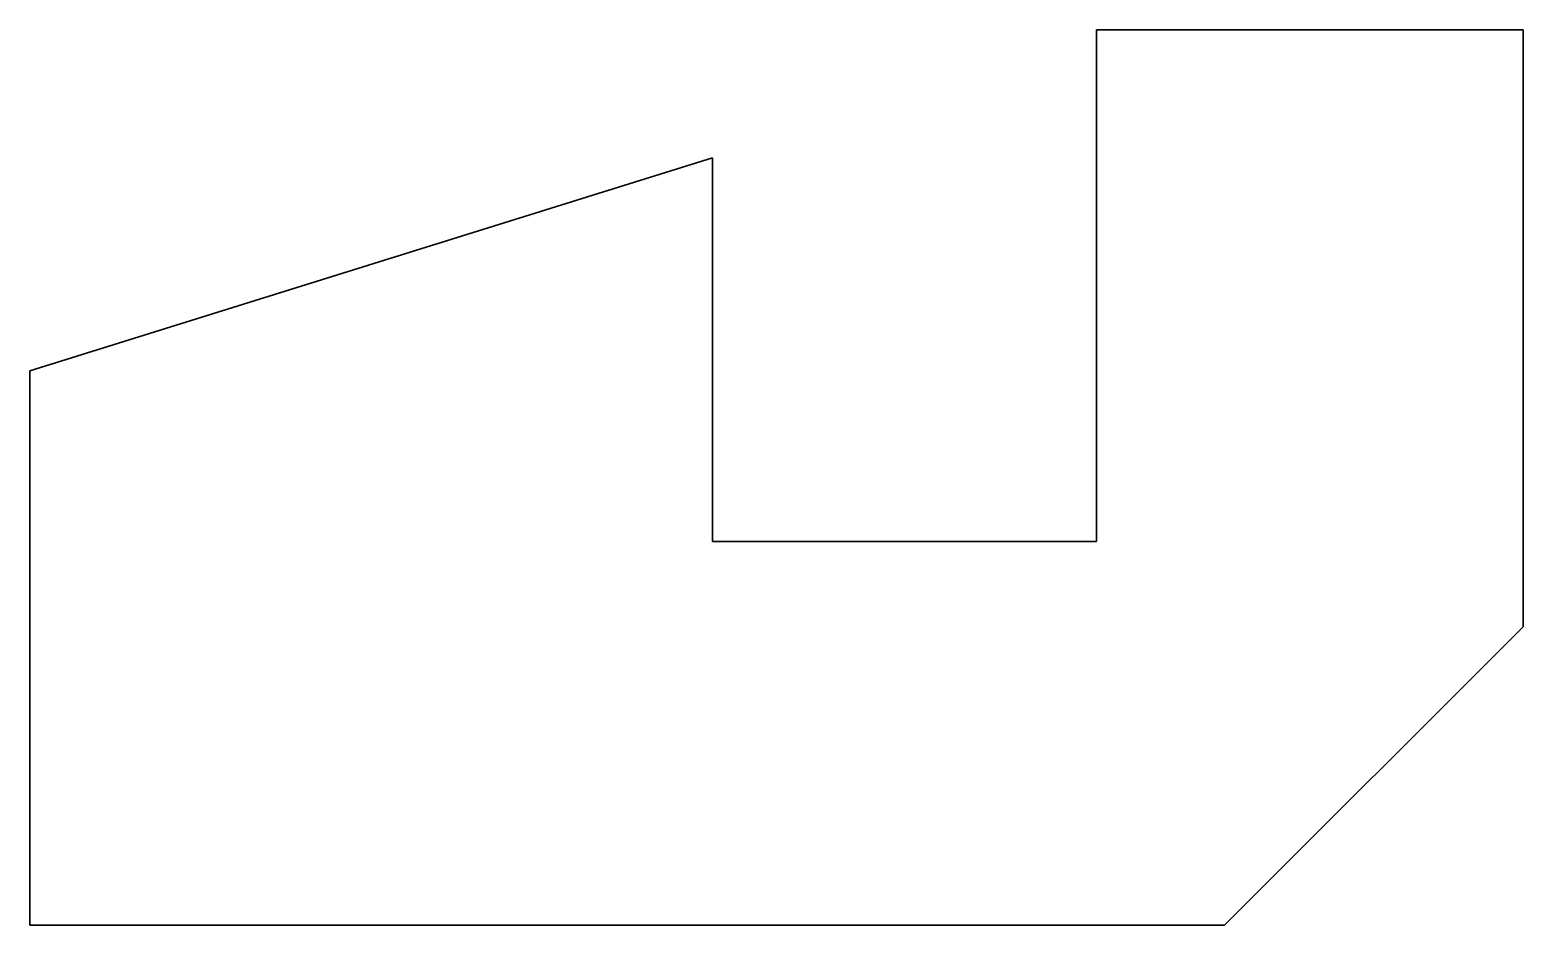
# Model space of a CAD drawing. Header units: inches. Extents: x 0 to 175, y 0 to 105.
import ezdxf

# ---------------------------------------------------------------- set-up
doc = ezdxf.new("R2010")
doc.units = ezdxf.units.IN
doc.header["$MEASUREMENT"] = 0
doc.layers.add('BLUE', color=5, linetype='Continuous', lineweight=30)

msp = doc.modelspace()

# ---------------------------------------------------------------- linework, layer by layer
at = {"layer": 'BLUE'}
for p, q in [((175, 105), (125, 105)), ((125, 105), (125, 45)), ((175, 35), (175, 105)), ((0, 65), (80, 90)), ((80, 45), (80, 90)), ((0, 0), (0, 65)), ((125, 45), (80, 45)), ((140, 0), (175, 35)), ((0, 0), (140, 0))]:
    msp.add_line(p, q, dxfattribs=at)

doc.saveas('drawing.dxf')
